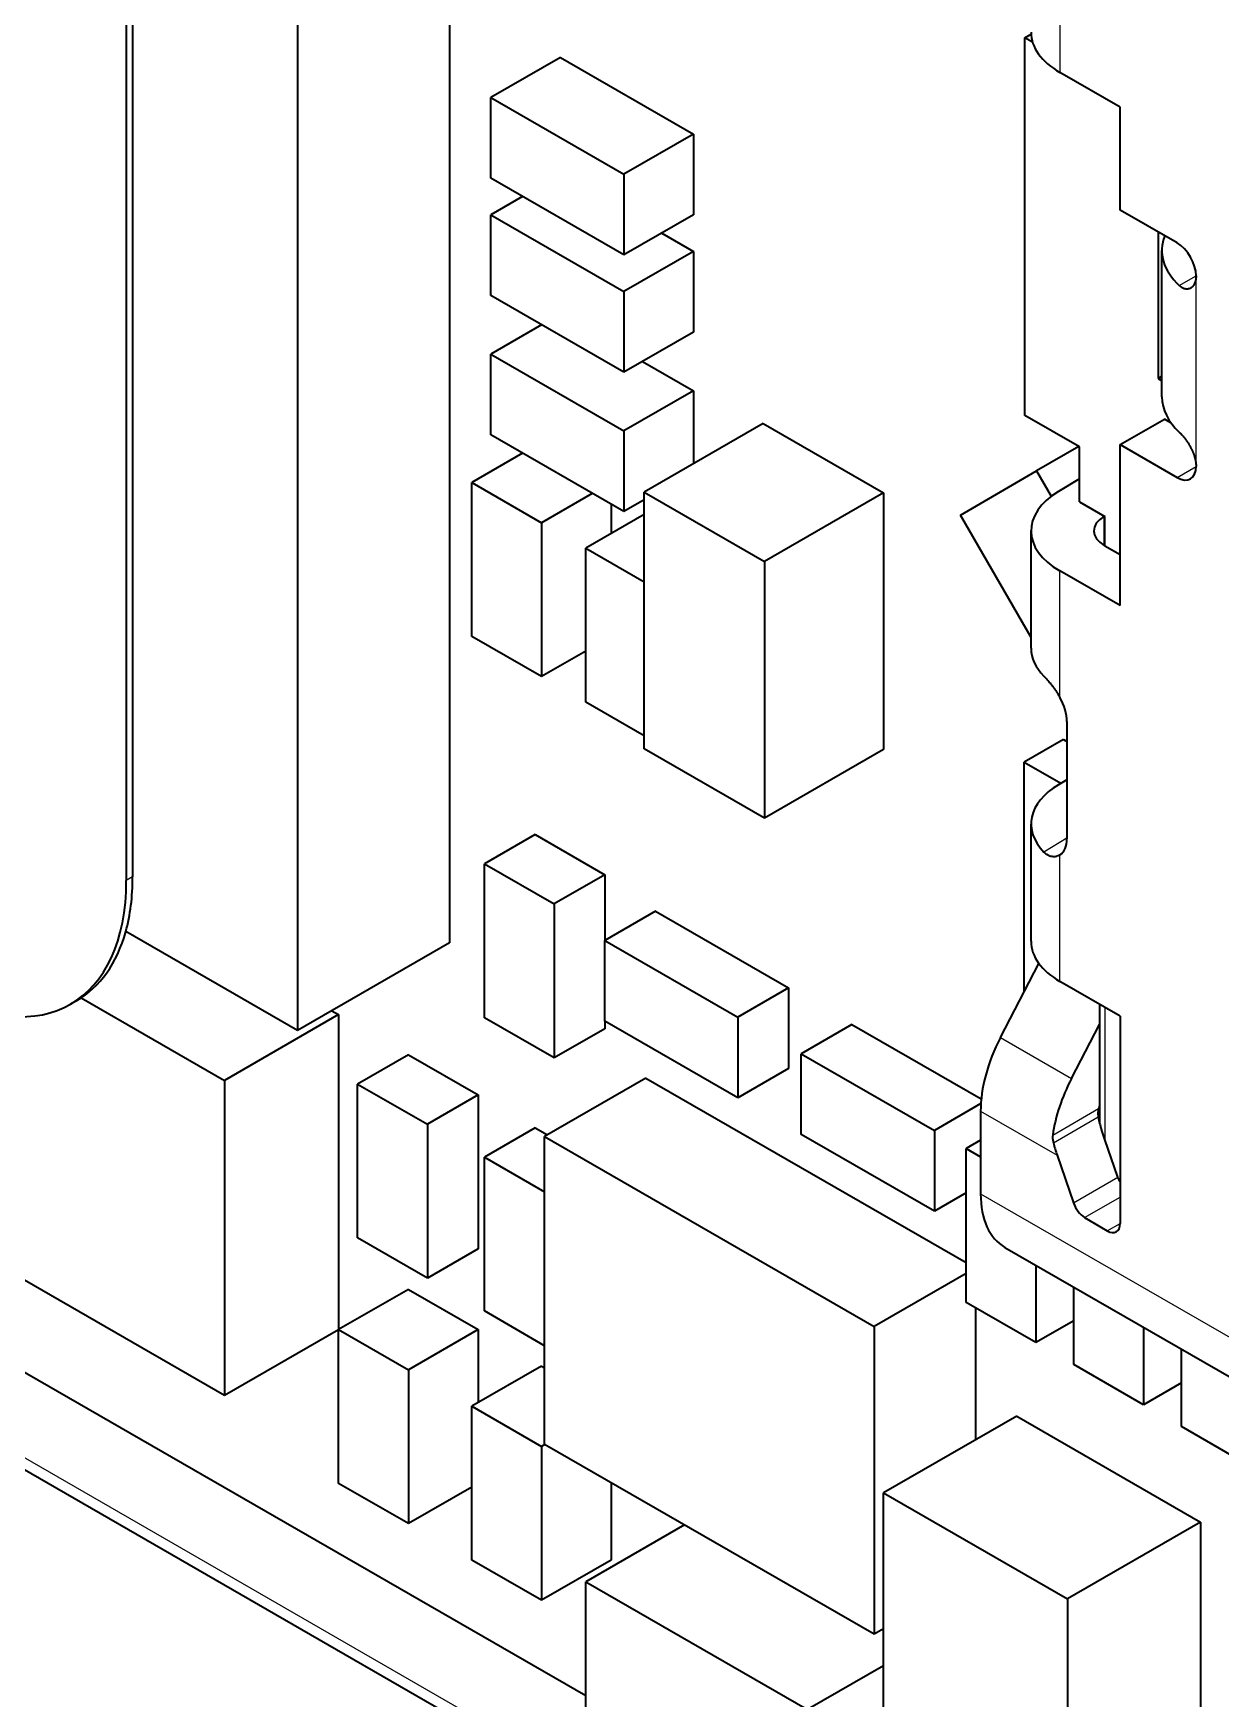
# Model space of a CAD drawing. Header units: millimetres. Extents: x 0 to 119, y 0 to 84.
# Drawn here: x 39.26 to 44.56, y 7.41 to 14.84 of the extents above; entities that cross this region are included whole.
import ezdxf

# ---------------------------------------------------------------- set-up
doc = ezdxf.new("R2010")
doc.units = ezdxf.units.MM
doc.header["$LTSCALE"] = 0.2
doc.layers.add('Sichtbar (ISO)', color=7, linetype='Continuous', lineweight=35)
doc.layers.add('Sichtbar schmal (ISO)', color=7, linetype='Continuous', lineweight=25)

msp = doc.modelspace()

# ---------------------------------------------------------------- linework, layer by layer
at = {"layer": 'Sichtbar (ISO)'}
for p, q in [((39.6725, 19.7313), (39.6725, 11.0563)), ((39.7008, 17.3514), (39.7008, 11.0726)), ((41.115, 17.3188), (41.115, 10.7784)), ((40.4362, 16.9279), (40.4362, 10.3875)), ((43.6832, 14.8157), (43.7106, 14.8315)), ((43.7171, 14.7962), (43.6832, 14.8157)), ((43.6832, 13.1316), (43.6832, 14.8157)), ((41.61, 14.7283), (41.2989, 14.5491)), ((41.61, 14.7283), (42.204, 14.3863)), ((44.1075, 14.5069), (43.8392, 14.6614)), ((41.2989, 14.1894), (41.2989, 14.5491)), ((41.2989, 14.5491), (41.8928, 14.2071)), ((44.1075, 14.0476), (44.1075, 14.5069)), ((42.204, 14.3863), (41.8928, 14.2071)), ((42.204, 14.3863), (42.204, 14.0265)), ((41.8928, 14.2071), (41.8928, 13.8474)), ((41.8928, 13.8474), (41.2989, 14.1894)), ((41.4408, 14.1077), (41.2989, 14.0259)), ((44.3621, 13.901), (44.1075, 14.0476)), ((41.2989, 13.6662), (41.2989, 14.0259)), ((41.2989, 14.0259), (41.8928, 13.6839)), ((42.204, 14.0265), (41.8928, 13.8474)), ((42.062, 13.9448), (42.204, 13.863)), ((44.2772, 13.9499), (44.2772, 13.2964)), ((42.204, 13.863), (41.8928, 13.6839)), ((42.204, 13.863), (42.204, 13.5033)), ((44.2946, 13.2137), (44.2946, 13.8677)), ((41.8928, 13.6839), (41.8928, 13.3241)), ((41.8928, 13.3241), (41.2989, 13.6662)), ((41.526, 13.5354), (41.2989, 13.4046)), ((42.204, 13.5033), (41.8928, 13.3241)), ((41.2989, 13.0448), (41.2989, 13.4046)), ((41.2989, 13.4046), (41.8928, 13.0625)), ((41.9768, 13.3725), (42.204, 13.2417)), ((44.2772, 13.2964), (44.2946, 13.3064)), ((42.204, 13.2417), (41.8928, 13.0625)), ((42.204, 13.2417), (42.204, 12.9161)), ((44.2772, 13.2964), (44.2946, 13.2864)), ((42.5151, 13.0952), (41.9833, 12.789)), ((42.5151, 13.0952), (43.0525, 12.7858)), ((43.9265, 12.9915), (43.6832, 13.1316)), ((44.1075, 13.0012), (44.3055, 13.1152)), ((44.3347, 13.0984), (44.3055, 13.1152)), ((41.8928, 12.7028), (41.2989, 13.0448)), ((41.8928, 13.0625), (41.8928, 12.7028)), ((44.1075, 12.2832), (44.1075, 13.0012)), ((44.1075, 13.0012), (44.3621, 12.8546)), ((41.4412, 12.9629), (41.214, 12.8321)), ((43.9242, 12.9928), (43.7352, 12.8839)), ((43.9265, 12.7462), (43.9265, 12.9915)), ((43.3952, 12.6866), (43.7352, 12.8839)), ((43.7352, 12.8839), (43.8006, 12.7706)), ((41.214, 12.8321), (41.5251, 12.6529)), ((41.214, 12.1454), (41.214, 12.8321)), ((41.7523, 12.7837), (41.5251, 12.6529)), ((41.9833, 12.789), (42.5207, 12.4795)), ((41.9833, 11.6444), (41.9833, 12.789)), ((43.0525, 12.7858), (42.5207, 12.4795)), ((43.0525, 12.7858), (43.0525, 11.6412)), ((43.9265, 12.8485), (43.8326, 12.7921)), ((41.8363, 12.7354), (41.8363, 12.6041)), ((41.9833, 12.7549), (41.8928, 12.7028)), ((43.9265, 12.7462), (44.0396, 12.6811)), ((41.5251, 12.6529), (41.5251, 11.9662)), ((41.9833, 12.6888), (41.7231, 12.5389)), ((43.7104, 12.1407), (43.3952, 12.6866)), ((44.0376, 12.6822), (44.0348, 12.6806)), ((44.0396, 12.5503), (44.0396, 12.6811)), ((43.7104, 12.0936), (43.7104, 12.6168)), ((41.7231, 11.8522), (41.7231, 12.5389)), ((41.7231, 12.5389), (41.9833, 12.3891)), ((44.0396, 12.5503), (44.0372, 12.5517)), ((44.0396, 12.5503), (44.1075, 12.5112)), ((42.5207, 12.4795), (42.5207, 11.335)), ((44.1075, 12.2832), (43.8392, 12.4377)), ((47.1928, 3.8347), (32.4368, 12.3321)), ((41.5251, 11.9662), (41.214, 12.1454)), ((41.7231, 12.0802), (41.5251, 11.9662)), ((41.9833, 11.7023), (41.7231, 11.8522)), ((43.8699, 11.766), (43.8699, 11.2428)), ((43.8549, 11.686), (43.6796, 11.585)), ((43.8549, 11.686), (43.8699, 11.6774)), ((42.5207, 11.335), (41.9833, 11.6444)), ((43.0525, 11.6412), (42.5207, 11.335)), ((43.6796, 11.585), (43.8435, 11.4906)), ((43.6796, 10.5594), (43.6796, 11.585)), ((43.8699, 11.5064), (43.8326, 11.484)), ((43.7104, 10.7855), (43.7104, 11.3087)), ((41.4969, 11.2616), (41.2706, 11.1313)), ((41.4969, 11.2616), (41.808, 11.0825)), ((41.2706, 11.1313), (41.5817, 10.9522)), ((41.2706, 10.4446), (41.2706, 11.1313)), ((41.808, 11.0825), (41.5817, 10.9522)), ((41.808, 11.0825), (41.808, 10.7892)), ((41.5817, 10.9522), (41.5817, 10.2654)), ((42.0343, 10.9195), (41.808, 10.7892)), ((42.0343, 10.9195), (42.6282, 10.5774)), ((40.4362, 10.3875), (39.6701, 10.8287)), ((41.115, 10.7784), (40.4362, 10.3875)), ((41.808, 10.4295), (41.808, 10.7892)), ((41.808, 10.7892), (42.402, 10.4471)), ((43.5739, 10.356), (43.7455, 10.6863)), ((42.6282, 10.5774), (42.402, 10.4471)), ((42.6282, 10.5774), (42.6282, 10.2177)), ((44.1075, 10.4519), (43.8392, 10.6063)), ((39.4511, 10.5214), (39.4228, 10.5051)), ((39.4712, 10.5337), (40.1109, 10.1653)), ((40.5897, 10.476), (40.62, 10.4585)), ((44.0162, 10.5044), (44.0162, 10.4161)), ((40.62, 10.4585), (40.1109, 10.1653)), ((40.62, 10.4585), (40.62, 9.0537)), ((41.5817, 10.2654), (41.2706, 10.4446)), ((41.808, 10.4295), (41.808, 10.3957)), ((42.402, 10.0874), (41.808, 10.4295)), ((42.402, 10.4471), (42.402, 10.0874)), ((42.9111, 10.4146), (42.6848, 10.2843)), ((42.9111, 10.4146), (43.4881, 10.0823)), ((43.8906, 10.1736), (44.0162, 10.4151)), ((44.0162, 10.4151), (44.0162, 10.0527)), ((44.1075, 10.4519), (44.1075, 9.5264)), ((41.808, 10.3957), (41.5817, 10.2654)), ((40.9312, 10.2793), (40.7049, 10.149)), ((40.9312, 10.2793), (41.2423, 10.1002)), ((42.6848, 9.9245), (42.6848, 10.2843)), ((42.6848, 10.2843), (43.2788, 9.9422)), ((42.6282, 10.2177), (42.402, 10.0874)), ((40.1109, 10.1653), (40.1109, 8.7591)), ((40.7049, 9.4623), (40.7049, 10.149)), ((40.7049, 10.149), (41.016, 9.9699)), ((41.9918, 10.1754), (41.5393, 9.9148)), ((41.9918, 10.1754), (43.4202, 9.3529)), ((41.2423, 10.1002), (41.016, 9.9699)), ((41.2423, 10.1002), (41.2423, 9.4134)), ((43.4863, 10.0617), (43.2788, 9.9422)), ((44.0162, 10.0527), (44.0162, 9.9739)), ((41.016, 9.9699), (41.016, 9.2831)), ((43.4852, 10.0282), (43.4852, 9.6591)), ((41.7231, 7.4197), (37.3447, 9.941)), ((41.4969, 9.9536), (41.2706, 9.8233)), ((41.4969, 9.9536), (41.5517, 9.922)), ((41.5393, 8.5413), (41.5393, 9.9148)), ((41.5393, 9.9148), (43.0101, 9.0678)), ((43.2788, 9.5825), (42.6848, 9.9245)), ((43.2788, 9.9422), (43.2788, 9.5825)), ((43.4852, 9.8986), (43.4202, 9.8611)), ((44.0396, 9.902), (44.0246, 9.9457)), ((44.0978, 9.7328), (44.0396, 9.902)), ((41.2706, 9.1365), (41.2706, 9.8233)), ((41.2706, 9.8233), (41.5393, 9.6685)), ((43.4202, 9.1744), (43.4202, 9.8611)), ((43.4202, 9.8611), (43.4852, 9.8237)), ((43.8266, 9.8316), (43.8998, 9.6188)), ((43.4202, 9.6639), (43.2788, 9.5825)), ((40.1109, 8.7591), (38.6119, 9.6224)), ((43.9496, 9.5538), (44.05, 9.4941)), ((41.016, 9.2831), (40.7049, 9.4623)), ((41.2423, 9.4134), (41.016, 9.2831)), ((43.5934, 9.4202), (46.4219, 7.7914)), ((43.4202, 9.304), (43.0101, 9.0678)), ((43.7313, 9.3408), (43.7313, 8.9952)), ((40.9312, 9.2329), (40.62, 9.0537)), ((40.9312, 9.2329), (41.2423, 9.0537)), ((43.901, 8.8975), (43.901, 9.2431)), ((43.7313, 8.9952), (43.4202, 9.1744)), ((43.4626, 9.15), (43.4626, 8.5608)), ((41.5393, 8.9818), (41.2706, 9.1365)), ((43.0101, 9.0678), (43.0101, 7.6944)), ((43.901, 9.093), (43.7313, 8.9952)), ((44.2121, 9.0639), (44.2121, 8.7183)), ((40.62, 9.0523), (40.1109, 8.7591)), ((40.62, 9.0537), (40.9312, 8.8745)), ((40.62, 8.367), (40.62, 9.0537)), ((41.2423, 9.0537), (40.9312, 8.8745)), ((41.2423, 9.0537), (41.2423, 8.7279)), ((44.3819, 8.6206), (44.3819, 8.9662)), ((40.9312, 8.8745), (40.9312, 8.1878)), ((41.5251, 8.8908), (41.214, 8.7117)), ((41.5251, 8.8908), (41.5393, 8.8827)), ((44.2121, 8.7183), (43.901, 8.8975)), ((44.3819, 8.8161), (44.2121, 8.7183)), ((41.214, 8.0249), (41.214, 8.7117)), ((41.214, 8.7117), (41.5251, 8.5325)), ((43.6465, 8.6666), (43.0525, 8.3246)), ((43.6465, 8.6666), (44.4667, 8.1943)), ((44.693, 8.4415), (44.3819, 8.6206)), ((41.5399, 8.541), (41.5251, 8.5325)), ((41.5251, 8.5325), (41.5251, 7.8458)), ((43.0101, 7.6944), (41.5393, 8.5413)), ((40.9312, 8.1878), (40.62, 8.367)), ((41.214, 8.3507), (40.9312, 8.1878)), ((41.8363, 8.3703), (41.8363, 8.0249)), ((43.0525, 8.3246), (43.8727, 7.8523)), ((43.0525, 6.8857), (43.0525, 8.3246)), ((42.163, 8.1821), (41.7231, 7.9288)), ((44.4667, 8.1943), (43.8727, 7.8523)), ((44.4667, 8.1943), (44.4667, 6.7554)), ((41.5251, 7.8458), (41.214, 8.0249)), ((41.8363, 8.0249), (41.5251, 7.8458)), ((41.7231, 7.3075), (41.7231, 7.9288)), ((41.7231, 7.9288), (42.7131, 7.3588)), ((43.8727, 7.8523), (43.8727, 6.4134)), ((43.0525, 7.7188), (43.0101, 7.6944)), ((43.0525, 7.5542), (42.7131, 7.3588))]:
    msp.add_line(p, q, dxfattribs=at)
for centre, major_axis, ratio, start_param, end_param in [((44.1504, 14.8405), (-0.44, 0), 0.575862, 0, 0.785398), ((44.8146, 13.8677), (-0.52, 0), 0.575862, 6.064277, 6.835715), ((44.3621, 13.8029), (0.0599, -0.104), 0.578093, 0.787332, 2.358128), ((44.8146, 13.2137), (-0.52, 0), 0.575862, 0, 0.55253), ((44.3621, 12.9527), (0.0599, -0.104), 0.578093, 5.499721, 7.070517), ((44.1504, 12.6168), (-0.44, 0), 0.575862, 5.519212, 7.068583), ((44.1504, 12.6168), (-0.16, 0), 0.575862, 5.519212, 7.068583), ((44.1504, 12.0936), (-0.44, 0), 0.575862, 0, 0.516106), ((43.7567, 11.8311), (0.0799, -0.1387), 0.578094, 0.787102, 1.540534), ((44.1504, 11.3087), (-0.44, 0), 0.575862, 5.519212, 6.799291), ((43.7567, 11.3079), (0.0799, -0.1387), 0.578094, 0.03367, 0.787102), ((38.8523, 11.5613), (0.5988, -1.0399), 0.578093, 0.517399, 0.787332), ((38.824, 11.545), (0.5988, -1.0399), 0.578093, 5.499721, 7.070517), ((38.8523, 11.5613), (0.5988, -1.0399), 0.578093, 0, 0.517399), ((44.1504, 10.7855), (-0.44, 0), 0.575862, 0, 0.785398), ((44.0962, 10.47), (-0.0547, -0.1098), 0.531377, 5.465847, 5.475847), ((43.8529, 10.24), (-0.2595, -0.4506), 0.578093, 4.786819, 5.495853), ((44.1697, 10.0575), (-0.2595, -0.4506), 0.578093, 4.786819, 5.32417), ((44.1697, 10.0575), (0.1198, 0.208), 0.578093, 1.914173, 1.975084), ((44.1943, 10.0434), (-0.031, 0.2626), 0.711793, 1.64309, 1.866988), ((44.1943, 10.0434), (-0.0671, 0.5689), 0.711793, 1.764331, 1.866988), ((44.1485, 9.7327), (-0.0399, 0.0693), 0.578093, 1.247804, 1.547028), ((43.8529, 9.8708), (-0.2595, -0.4506), 0.578093, 5.495853, 6.283185), ((43.9505, 9.6186), (-0.0399, 0.0693), 0.578093, 1.247804, 2.3424), ((44.0509, 9.559), (0.0399, -0.0693), 0.578093, 5.483993, 7.070517)]:
    msp.add_ellipse(centre, major_axis=major_axis, ratio=ratio, start_param=start_param, end_param=end_param, dxfattribs=at)
for points, knots in [([(44.4469, 13.7541), (44.4469, 13.7509), (44.4468, 13.7477), (44.4465, 13.7447), (44.4464, 13.7431), (44.4462, 13.7416), (44.446, 13.7402), (44.4459, 13.7394), (44.4458, 13.7387), (44.4456, 13.738), (44.4451, 13.7343), (44.4442, 13.7309), (44.4432, 13.7276), (44.4424, 13.725), (44.4415, 13.7225), (44.4405, 13.7202), (44.4383, 13.7155), (44.4358, 13.7113), (44.4328, 13.7078), (44.432, 13.707), (44.4313, 13.7061), (44.4305, 13.7053), (44.4297, 13.7046), (44.4288, 13.7038), (44.428, 13.7031), (44.4272, 13.7024), (44.4263, 13.7017), (44.4254, 13.7011), (44.4248, 13.7007), (44.4242, 13.7003), (44.4235, 13.6999), (44.4233, 13.6997), (44.423, 13.6995), (44.4227, 13.6994), (44.4221, 13.6991), (44.4215, 13.6987), (44.4209, 13.6984), (44.4196, 13.6978), (44.4183, 13.6972), (44.417, 13.6968), (44.4153, 13.6962), (44.4136, 13.6958), (44.4118, 13.6955), (44.4115, 13.6954), (44.4112, 13.6953), (44.4109, 13.6953), (44.4105, 13.6953), (44.4102, 13.6952), (44.4099, 13.6952), (44.4081, 13.695), (44.4063, 13.6949), (44.4045, 13.695), (44.4027, 13.6951), (44.4008, 13.6953), (44.399, 13.6956), (44.3986, 13.6957), (44.3983, 13.6958), (44.3979, 13.6958), (44.3976, 13.6959), (44.3973, 13.696), (44.3969, 13.6961), (44.396, 13.6963), (44.3951, 13.6966), (44.3941, 13.6969), (44.3932, 13.6972), (44.3923, 13.6975), (44.3914, 13.6979), (44.3903, 13.6983), (44.3892, 13.6988), (44.3881, 13.6993), (44.3875, 13.6995), (44.387, 13.6998), (44.3864, 13.7001), (44.3859, 13.7004), (44.3853, 13.7007), (44.3848, 13.701), (44.3837, 13.7016), (44.3826, 13.7023), (44.3815, 13.703), (44.381, 13.7034), (44.3804, 13.7037), (44.3799, 13.7041), (44.3793, 13.7045), (44.3788, 13.7049), (44.3783, 13.7053), (44.3772, 13.706), (44.3762, 13.7069), (44.3752, 13.7077), (44.3741, 13.7086), (44.373, 13.7096), (44.372, 13.7106)], [0, 0, 0, 0, 0.0147813, 0.0147813, 0.0147813, 0.0221829, 0.0221829, 0.0221829, 0.0258836, 0.0258836, 0.0258836, 0.0443892, 0.0443892, 0.0443892, 0.0591941, 0.0591941, 0.0591941, 0.0888113, 0.0888113, 0.0888113, 0.0962315, 0.0962315, 0.0962315, 0.1036518, 0.1036518, 0.1036518, 0.1110811, 0.1110811, 0.1110811, 0.1161848, 0.1161848, 0.1161848, 0.1185105, 0.1185105, 0.1185105, 0.1231437, 0.1231437, 0.1231437, 0.1333119, 0.1333119, 0.1333119, 0.1458077, 0.1458077, 0.1458077, 0.1481148, 0.1481148, 0.1481148, 0.1504338, 0.1504338, 0.1504338, 0.1629942, 0.1629942, 0.1629942, 0.1755583, 0.1755583, 0.1755583, 0.1778739, 0.1778739, 0.1778739, 0.1801776, 0.1801776, 0.1801776, 0.1864272, 0.1864272, 0.1864272, 0.1926769, 0.1926769, 0.1926769, 0.2000716, 0.2000716, 0.2000716, 0.2037689, 0.2037689, 0.2037689, 0.2074662, 0.2074662, 0.2074662, 0.2148788, 0.2148788, 0.2148788, 0.2186724, 0.2186724, 0.2186724, 0.2222913, 0.2222913, 0.2222913, 0.2295114, 0.2295114, 0.2295114, 0.2370798, 0.2370798, 0.2370798, 0.2370798]), ([(44.372, 13.0565), (44.3736, 13.055), (44.3753, 13.0534), (44.3769, 13.0517), (44.3789, 13.0498), (44.3808, 13.0477), (44.3827, 13.0456), (44.3834, 13.0448), (44.3841, 13.0441), (44.3848, 13.0433), (44.3857, 13.0423), (44.3866, 13.0413), (44.3875, 13.0403), (44.3885, 13.039), (44.3896, 13.0377), (44.3907, 13.0364), (44.3909, 13.0361), (44.3912, 13.0358), (44.3914, 13.0356), (44.3917, 13.0351), (44.3921, 13.0347), (44.3925, 13.0342), (44.3934, 13.0331), (44.3943, 13.0319), (44.3952, 13.0308), (44.3962, 13.0296), (44.3971, 13.0284), (44.398, 13.0272), (44.3991, 13.0257), (44.4002, 13.0242), (44.4013, 13.0227), (44.402, 13.0217), (44.4028, 13.0206), (44.4035, 13.0196), (44.4039, 13.0191), (44.4042, 13.0186), (44.4045, 13.0181), (44.4052, 13.0172), (44.4059, 13.0162), (44.4065, 13.0152), (44.4073, 13.0141), (44.408, 13.013), (44.4087, 13.0119), (44.4095, 13.0108), (44.4102, 13.0097), (44.4109, 13.0086), (44.4119, 13.007), (44.4129, 13.0054), (44.414, 13.0037), (44.4148, 13.0024), (44.4156, 13.001), (44.4164, 12.9997), (44.4166, 12.9994), (44.4168, 12.999), (44.417, 12.9987), (44.4173, 12.998), (44.4177, 12.9974), (44.4181, 12.9967), (44.4189, 12.9953), (44.4197, 12.994), (44.4204, 12.9926), (44.4212, 12.9912), (44.422, 12.9898), (44.4227, 12.9884), (44.4236, 12.9866), (44.4245, 12.9848), (44.4254, 12.9831), (44.426, 12.9818), (44.4267, 12.9806), (44.4273, 12.9793), (44.4275, 12.9788), (44.4278, 12.9783), (44.428, 12.9777), (44.4285, 12.9766), (44.429, 12.9756), (44.4295, 12.9745), (44.4301, 12.9732), (44.4306, 12.972), (44.4312, 12.9707), (44.4317, 12.9695), (44.4323, 12.9682), (44.4328, 12.9669), (44.4335, 12.9652), (44.4343, 12.9633), (44.435, 12.9615), (44.4354, 12.9603), (44.4359, 12.9591), (44.4363, 12.9579), (44.4365, 12.9573), (44.4367, 12.9567), (44.437, 12.9561), (44.4374, 12.955), (44.4378, 12.9538), (44.4382, 12.9526), (44.4386, 12.9514), (44.439, 12.9502), (44.4394, 12.9489), (44.4397, 12.9477), (44.4401, 12.9465), (44.4405, 12.9453), (44.441, 12.9435), (44.4415, 12.9417), (44.442, 12.9399), (44.4422, 12.939), (44.4424, 12.9381), (44.4426, 12.9372), (44.4428, 12.9363), (44.4431, 12.9354), (44.4433, 12.9345), (44.4437, 12.9327), (44.444, 12.931), (44.4444, 12.9292), (44.4446, 12.9281), (44.4448, 12.927), (44.4449, 12.926), (44.4451, 12.9253), (44.4452, 12.9246), (44.4453, 12.924), (44.4455, 12.9227), (44.4457, 12.9214), (44.4458, 12.9201), (44.446, 12.919), (44.4461, 12.9179), (44.4462, 12.9169), (44.4463, 12.9158), (44.4464, 12.9148), (44.4465, 12.9137), (44.4466, 12.912), (44.4467, 12.9104), (44.4468, 12.9087), (44.4469, 12.9071), (44.4469, 12.9054), (44.4469, 12.9038)], [0, 0, 0, 0, 0.0116757, 0.0116757, 0.0116757, 0.0249834, 0.0249834, 0.0249834, 0.0296877, 0.0296877, 0.0296877, 0.0356609, 0.0356609, 0.0356609, 0.0429966, 0.0429966, 0.0429966, 0.0444574, 0.0444574, 0.0444574, 0.0469241, 0.0469241, 0.0469241, 0.0531174, 0.0531174, 0.0531174, 0.0593107, 0.0593107, 0.0593107, 0.0667474, 0.0667474, 0.0667474, 0.0718549, 0.0718549, 0.0718549, 0.0741841, 0.0741841, 0.0741841, 0.0788245, 0.0788245, 0.0788245, 0.0839124, 0.0839124, 0.0839124, 0.0890002, 0.0890002, 0.0890002, 0.0963864, 0.0963864, 0.0963864, 0.1023327, 0.1023327, 0.1023327, 0.1037726, 0.1037726, 0.1037726, 0.1066686, 0.1066686, 0.1066686, 0.1126482, 0.1126482, 0.1126482, 0.1186277, 0.1186277, 0.1186277, 0.1260641, 0.1260641, 0.1260641, 0.1312674, 0.1312674, 0.1312674, 0.1335004, 0.1335004, 0.1335004, 0.1379484, 0.1379484, 0.1379484, 0.1431309, 0.1431309, 0.1431309, 0.1483134, 0.1483134, 0.1483134, 0.1556958, 0.1556958, 0.1556958, 0.1606993, 0.1606993, 0.1606993, 0.1630782, 0.1630782, 0.1630782, 0.1678522, 0.1678522, 0.1678522, 0.1728726, 0.1728726, 0.1728726, 0.177893, 0.177893, 0.177893, 0.1852913, 0.1852913, 0.1852913, 0.1889905, 0.1889905, 0.1889905, 0.1926896, 0.1926896, 0.1926896, 0.2000678, 0.2000678, 0.2000678, 0.204653, 0.204653, 0.204653, 0.207446, 0.207446, 0.207446, 0.213046, 0.213046, 0.213046, 0.2176427, 0.2176427, 0.2176427, 0.2222395, 0.2222395, 0.2222395, 0.2296236, 0.2296236, 0.2296236, 0.2370076, 0.2370076, 0.2370076, 0.2370076]), ([(43.7677, 11.9685), (43.7699, 11.9663), (43.7722, 11.9639), (43.7745, 11.9614), (43.7775, 11.9582), (43.7807, 11.9547), (43.7838, 11.9511), (43.7842, 11.9507), (43.7846, 11.9502), (43.785, 11.9498), (43.7855, 11.9492), (43.7859, 11.9487), (43.7864, 11.9481), (43.7887, 11.9454), (43.791, 11.9427), (43.7934, 11.9398), (43.7936, 11.9395), (43.7939, 11.9392), (43.7941, 11.9389), (43.7944, 11.9386), (43.7947, 11.9382), (43.795, 11.9379), (43.7966, 11.9359), (43.7983, 11.9338), (43.7999, 11.9318), (43.8011, 11.9302), (43.8023, 11.9287), (43.8035, 11.9271), (43.8048, 11.9254), (43.8062, 11.9237), (43.8075, 11.9219), (43.809, 11.9199), (43.8105, 11.9178), (43.812, 11.9158), (43.8123, 11.9154), (43.8126, 11.9149), (43.8129, 11.9145), (43.8134, 11.9138), (43.8139, 11.913), (43.8145, 11.9123), (43.817, 11.9087), (43.8196, 11.905), (43.8221, 11.9013), (43.8247, 11.8972), (43.8274, 11.8931), (43.8299, 11.889), (43.8303, 11.8885), (43.8306, 11.888), (43.8309, 11.8874), (43.8312, 11.8869), (43.8315, 11.8864), (43.8318, 11.8859), (43.8344, 11.8817), (43.8368, 11.8774), (43.8392, 11.8731)], [0, 0, 0, 0, 0.0168768, 0.0168768, 0.0168768, 0.0388075, 0.0388075, 0.0388075, 0.0414857, 0.0414857, 0.0414857, 0.0447689, 0.0447689, 0.0447689, 0.060465, 0.060465, 0.060465, 0.0621119, 0.0621119, 0.0621119, 0.0640815, 0.0640815, 0.0640815, 0.0748986, 0.0748986, 0.0748986, 0.0828548, 0.0828548, 0.0828548, 0.0916584, 0.0916584, 0.0916584, 0.1016022, 0.1016022, 0.1016022, 0.1036274, 0.1036274, 0.1036274, 0.107126, 0.107126, 0.107126, 0.1243036, 0.1243036, 0.1243036, 0.1427173, 0.1427173, 0.1427173, 0.1449585, 0.1449585, 0.1449585, 0.1472115, 0.1472115, 0.1472115, 0.1657228, 0.1657228, 0.1657228, 0.1657228]), ([(43.8392, 11.1709), (43.8376, 11.1698), (43.8359, 11.1689), (43.8342, 11.168), (43.832, 11.1669), (43.8298, 11.1659), (43.8275, 11.1652), (43.826, 11.1647), (43.8245, 11.1642), (43.823, 11.1639), (43.8227, 11.1638), (43.8223, 11.1637), (43.822, 11.1637), (43.819, 11.163), (43.8159, 11.1627), (43.8128, 11.1626), (43.8101, 11.1626), (43.8073, 11.1628), (43.8045, 11.1632), (43.8041, 11.1633), (43.8038, 11.1633), (43.8035, 11.1634), (43.8032, 11.1634), (43.8029, 11.1635), (43.8026, 11.1636), (43.7997, 11.1641), (43.7969, 11.1649), (43.7941, 11.1659), (43.7913, 11.167), (43.7885, 11.1683), (43.7858, 11.1698), (43.7855, 11.1699), (43.7852, 11.1701), (43.7849, 11.1702), (43.7846, 11.1704), (43.7844, 11.1705), (43.7841, 11.1707), (43.7814, 11.1723), (43.7787, 11.1741), (43.7761, 11.1762), (43.7732, 11.1784), (43.7704, 11.1809), (43.7677, 11.1837)], [0, 0, 0, 0, 0.0126878, 0.0126878, 0.0126878, 0.0288147, 0.0288147, 0.0288147, 0.039305, 0.039305, 0.039305, 0.0415213, 0.0415213, 0.0415213, 0.0622072, 0.0622072, 0.0622072, 0.080769, 0.080769, 0.080769, 0.0828613, 0.0828613, 0.0828613, 0.0849651, 0.0849651, 0.0849651, 0.1036299, 0.1036299, 0.1036299, 0.1224926, 0.1224926, 0.1224926, 0.1243947, 0.1243947, 0.1243947, 0.1262858, 0.1262858, 0.1262858, 0.1450394, 0.1450394, 0.1450394, 0.1657227, 0.1657227, 0.1657227, 0.1657227]), ([(44.0121, 10.0394), (44.0112, 10.0365), (44.0105, 10.0335), (44.01, 10.0304), (44.0095, 10.0274), (44.0092, 10.0243), (44.009, 10.0212), (44.0089, 10.0188), (44.0089, 10.0163), (44.009, 10.0138), (44.009, 10.0132), (44.009, 10.0125), (44.0091, 10.0119), (44.0091, 10.0112), (44.0091, 10.0106), (44.0092, 10.0099), (44.0094, 10.0074), (44.0097, 10.0049), (44.0101, 10.0024)], [0, 0, 0, 0, 0.01206877, 0.01206877, 0.01206877, 0.024079, 0.024079, 0.024079, 0.0336311, 0.0336311, 0.0336311, 0.03609538, 0.03609538, 0.03609538, 0.03857158, 0.03857158, 0.03857158, 0.04816984, 0.04816984, 0.04816984, 0.04816984]), ([(43.8074, 9.9215), (43.8062, 9.9127), (43.8065, 9.9025), (43.809, 9.8906), (43.8094, 9.8888), (43.8099, 9.8871)], [-0.045539, -0.045539, -0.045539, -0.045539, -0.041745951, -0.041745951, -0.041092949, -0.041092949, -0.041092949, -0.041092949])]:
    msp.add_open_spline(points, degree=3, knots=knots, dxfattribs=at)
msp.add_open_spline([(44.0162, 10.0541), (44.0162, 10.0537), (44.0162, 10.0532), (44.0162, 10.0527)], degree=3, dxfattribs=at)
at = {"layer": 'Sichtbar schmal (ISO)'}
for p, q in [((43.8392, 15.3154), (43.8392, 14.6614)), ((44.372, 13.7106), (44.4469, 13.7537)), ((44.4469, 12.9038), (44.4469, 13.7541)), ((44.3621, 12.8546), (44.4469, 12.9035)), ((44.0348, 12.6806), (44.0348, 12.5531)), ((43.8392, 11.8731), (43.8392, 12.4377)), ((47.1595, 3.9082), (32.4035, 12.4056)), ((43.8699, 11.2451), (43.7677, 11.1837)), ((43.8392, 10.6063), (43.8392, 11.1709)), ((39.7008, 11.0726), (39.6725, 11.0563)), ((44.0396, 10.491), (44.0396, 9.902)), ((43.5739, 10.356), (43.8906, 10.1736)), ((43.8074, 9.9215), (44.0121, 10.0394)), ((43.4852, 10.0282), (43.8266, 9.8316)), ((43.8099, 9.8871), (44.0101, 10.0024)), ((44.0162, 10.0007), (44.0098, 10.0044)), ((43.8998, 9.6188), (44.0978, 9.7328)), ((43.4852, 9.6591), (46.3137, 8.0303)), ((43.9496, 9.5538), (44.1075, 9.6447)), ((44.05, 9.4941), (44.1075, 9.5272))]:
    msp.add_line(p, q, dxfattribs=at)

doc.saveas('drawing.dxf')
